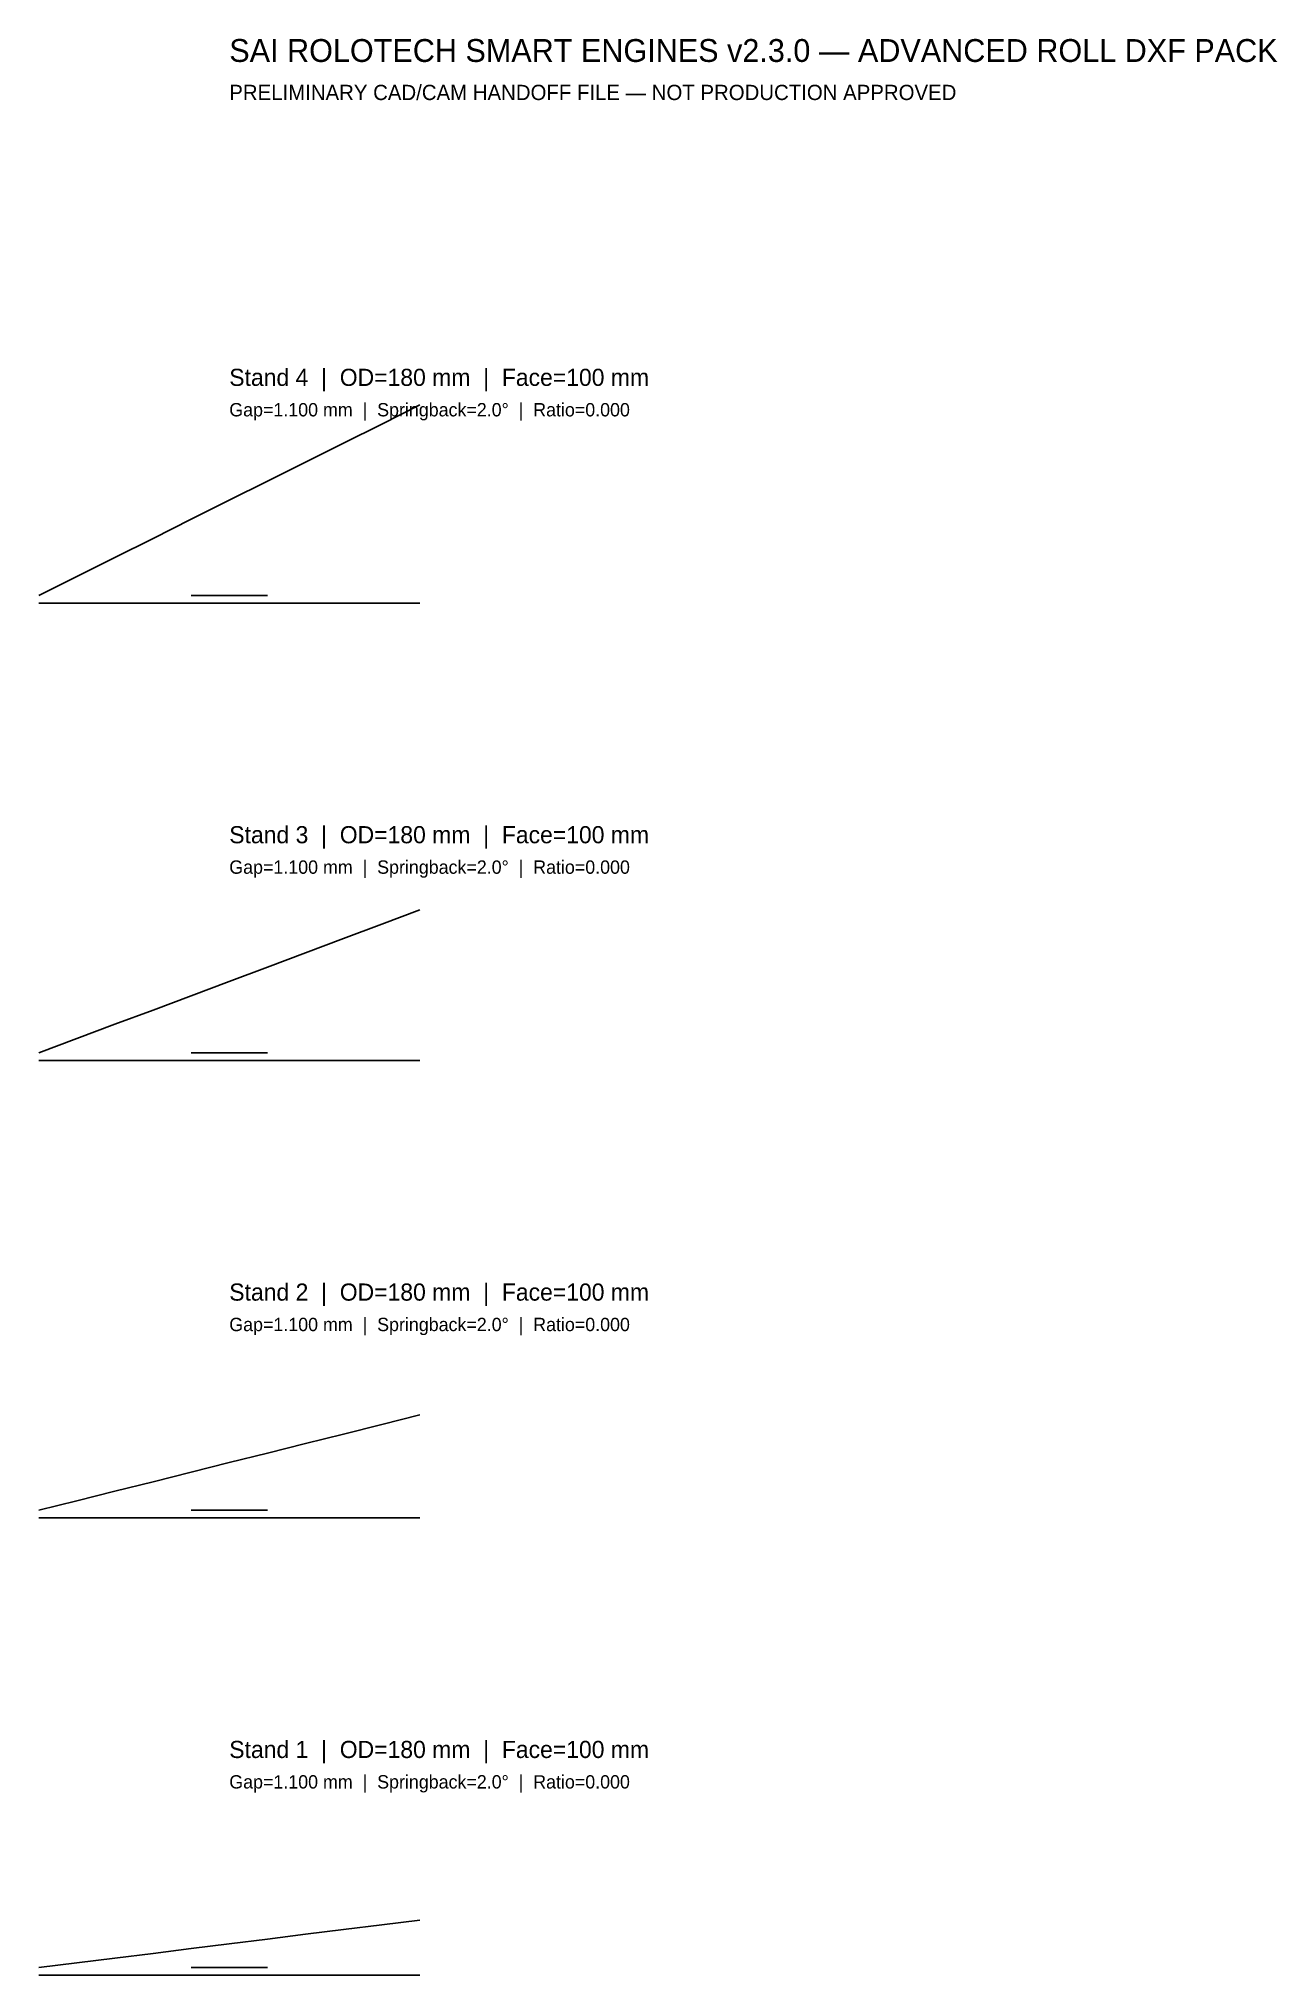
# Model space of a CAD drawing. Header units: metres. Extents: x -50 to 275, y -2 to 506.
import ezdxf

# ---------------------------------------------------------------- set-up
doc = ezdxf.new("R2010")
doc.units = ezdxf.units.M
for name, color, linetype in [('ANNOTATION', 2, 'Continuous'), ('CENTRE', 1, 'Continuous'), ('LOWER', 3, 'Continuous'), ('UPPER', 5, 'Continuous')]:
    doc.layers.add(name, color=color, linetype=linetype)

msp = doc.modelspace()

# ---------------------------------------------------------------- linework, layer by layer
at = {"layer": 'CENTRE'}
for p, q in [((-10, 360), (10, 360)), ((-10, 240), (10, 240)), ((-10, 120), (10, 120)), ((-10, 0), (10, 0))]:
    msp.add_line(p, q, dxfattribs=at)
at = {"layer": 'LOWER'}
for points in [[(-50, 358), (-40, 358), (-30, 358), (-20, 358), (-10, 358), (0, 358), (10, 358), (20, 358), (30, 358), (40, 358), (50, 358)], [(-50, 238), (-40, 238), (-30, 238), (-20, 238), (-10, 238), (0, 238), (10, 238), (20, 238), (30, 238), (40, 238), (50, 238)], [(-50, 118), (-40, 118), (-30, 118), (-20, 118), (-10, 118), (0, 118), (10, 118), (20, 118), (30, 118), (40, 118), (50, 118)], [(-50, -2), (-40, -2), (-30, -2), (-20, -2), (-10, -2), (0, -2), (10, -2), (20, -2), (30, -2), (40, -2), (50, -2)]]:
    msp.add_lwpolyline(points, dxfattribs=at)
at = {"layer": 'UPPER'}
for points in [[(-50, 360), (-40, 365), (-30, 370), (-20, 375), (-10, 380), (0, 385), (10, 390), (20, 395), (30, 400), (40, 405), (50, 410)], [(-50, 240), (-40, 243.75), (-30, 247.5), (-20, 251.25), (-10, 255), (0, 258.75), (10, 262.5), (20, 266.25), (30, 270), (40, 273.75), (50, 277.5)], [(-50, 120), (-40, 122.5), (-30, 125), (-20, 127.5), (-10, 130), (0, 132.5), (10, 135), (20, 137.5), (30, 140), (40, 142.5), (50, 145)], [(-50, 0), (-40, 1.25), (-30, 2.5), (-20, 3.75), (-10, 5), (0, 6.25), (10, 7.5), (20, 8.75), (30, 10), (40, 11.25), (50, 12.5)]]:
    msp.add_lwpolyline(points, dxfattribs=at)

# ---------------------------------------------------------------- texts
at = {"layer": 'ANNOTATION'}
for s, height, p in [('SAI ROLOTECH SMART ENGINES v2.3.0 — ADVANCED ROLL DXF PACK', 6, (0, 500)), ('PRELIMINARY CAD/CAM HANDOFF FILE — NOT PRODUCTION APPROVED', 4, (0, 490)), ('Stand 4  |  OD=180 mm  |  Face=100 mm', 4.5, (0, 415)), ('Gap=1.100 mm  |  Springback=2.0°  |  Ratio=0.000', 3.5, (0, 407)), ('Stand 3  |  OD=180 mm  |  Face=100 mm', 4.5, (0, 295)), ('Gap=1.100 mm  |  Springback=2.0°  |  Ratio=0.000', 3.5, (0, 287)), ('Stand 2  |  OD=180 mm  |  Face=100 mm', 4.5, (0, 175)), ('Gap=1.100 mm  |  Springback=2.0°  |  Ratio=0.000', 3.5, (0, 167)), ('Stand 1  |  OD=180 mm  |  Face=100 mm', 4.5, (0, 55)), ('Gap=1.100 mm  |  Springback=2.0°  |  Ratio=0.000', 3.5, (0, 47))]:
    msp.add_text(s, height=height, dxfattribs=at).set_placement(p)

doc.saveas('drawing.dxf')
